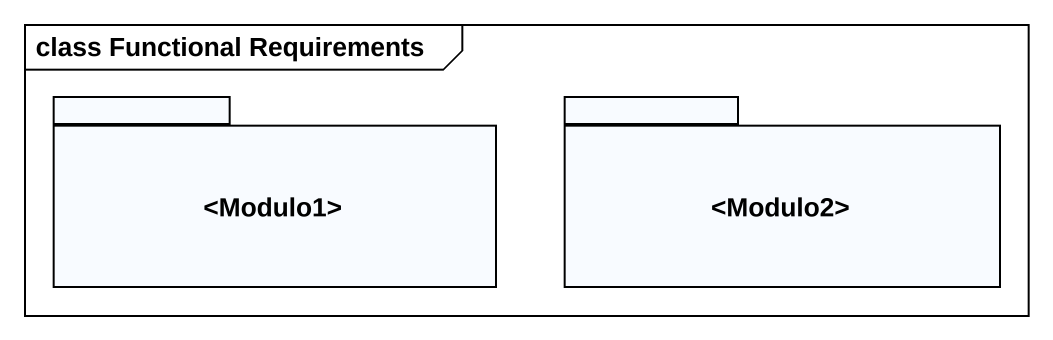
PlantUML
@startuml
mainframe class Functional Requirements
package "<Modulo1>" as Modulo1 {
}
package "<Modulo2>" as Modulo2 {
}
@enduml
